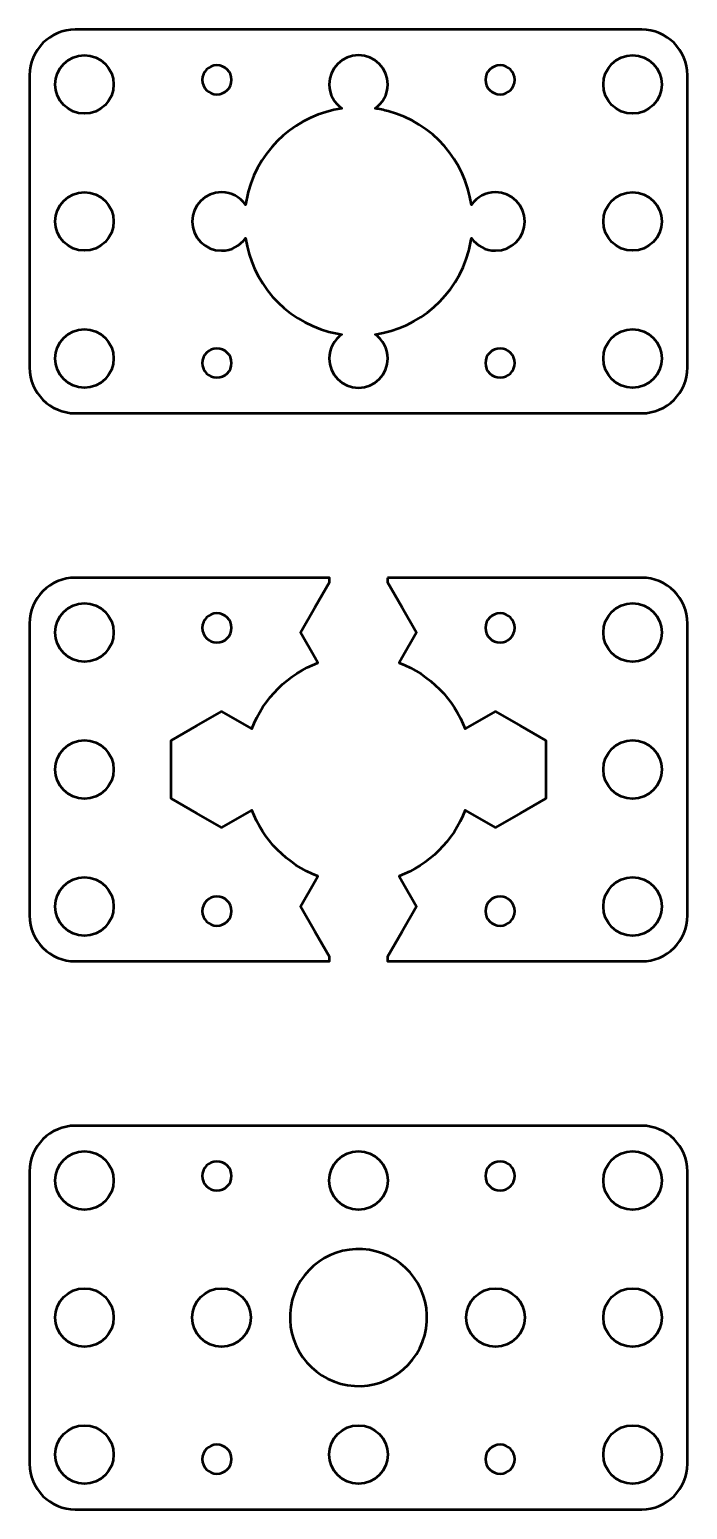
# Model space of a CAD drawing. Header units: centimetres. Extents: x -244.6 to -237.4, y -270.1 to -253.9.
import ezdxf

# ---------------------------------------------------------------- set-up
doc = ezdxf.new("R2010")
doc.units = ezdxf.units.CM
doc.header["$MEASUREMENT"] = 0
doc.layers.add('Layer 1', color=7, linetype='Continuous')

msp = doc.modelspace()

# ---------------------------------------------------------------- linework, layer by layer
at = {"layer": 'Layer 1', "lineweight": 53}
for centre in [(-244, -254.5), (-238, -254.5), (-244, -256), (-238, -256), (-244, -257.5), (-238, -257.5), (-244, -260.5), (-238, -260.5), (-244, -262), (-238, -262), (-244, -263.5), (-238, -263.5), (-244, -266.5), (-241, -266.5), (-238, -266.5), (-244, -268), (-242.5, -268), (-239.5, -268), (-238, -268), (-244, -269.5), (-241, -269.5), (-238, -269.5)]:
    msp.add_ellipse(centre, major_axis=(0, 0.32), ratio=1, dxfattribs=at)
for points, knots in [([(-244.6, -254.4), (-244.6, -254.1239), (-244.3761, -253.9), (-244.1, -253.9), (-244.1, -253.9), (-244.1, -253.9), (-237.9, -253.9), (-237.9, -253.9), (-237.9, -253.9), (-237.6239, -253.9), (-237.4, -254.1239), (-237.4, -254.4), (-237.4, -254.4), (-237.4, -254.4), (-237.4, -257.6), (-237.4, -257.6), (-237.4, -257.6), (-237.4, -257.8761), (-237.6239, -258.1), (-237.9, -258.1), (-237.9, -258.1), (-237.9, -258.1), (-244.1, -258.1), (-244.1, -258.1), (-244.1, -258.1), (-244.3761, -258.1), (-244.6, -257.8761), (-244.6, -257.6), (-244.6, -257.6), (-244.6, -257.6), (-244.6, -254.4), (-244.6, -254.4)], [0, 0, 0, 0, 0.125, 0.125, 0.125, 0.125, 0.25, 0.25, 0.25, 0.25, 0.375, 0.375, 0.375, 0.375, 0.5, 0.5, 0.5, 0.5, 0.625, 0.625, 0.625, 0.625, 0.75, 0.75, 0.75, 0.75, 0.875, 0.875, 0.875, 0.875, 1, 1, 1, 1]), ([(-240.67654, -254.79282), (-240.18007, -254.92585), (-239.8339, -255.34005), (-239.76334, -255.81821), (-239.76334, -255.81821), (-239.70558, -255.73472), (-239.60918, -255.68), (-239.5, -255.68), (-239.5, -255.68), (-239.3233, -255.68), (-239.18, -255.8233), (-239.18, -256), (-239.18, -256), (-239.18, -256.1767), (-239.3233, -256.32), (-239.5, -256.32), (-239.5, -256.32), (-239.60927, -256.32), (-239.70575, -256.26519), (-239.76349, -256.18157), (-239.76349, -256.18157), (-239.77049, -256.22885), (-239.78016, -256.27621), (-239.79283, -256.32348), (-239.79283, -256.32348), (-239.92586, -256.81994), (-240.34005, -257.16609), (-240.81819, -257.23668), (-240.81819, -257.23668), (-240.73472, -257.29443), (-240.68, -257.39083), (-240.68, -257.5), (-240.68, -257.5), (-240.68, -257.6767), (-240.8233, -257.82), (-241, -257.82), (-241, -257.82), (-241.1767, -257.82), (-241.32, -257.6767), (-241.32, -257.5), (-241.32, -257.5), (-241.32, -257.39074), (-241.26519, -257.29426), (-241.18159, -257.23653), (-241.18159, -257.23653), (-241.22885, -257.22954), (-241.27621, -257.21985), (-241.32347, -257.20719), (-241.32347, -257.20719), (-241.81995, -257.07416), (-242.16612, -256.65996), (-242.23669, -256.18183), (-242.23669, -256.18183), (-242.29445, -256.2653), (-242.39084, -256.32), (-242.5, -256.32), (-242.5, -256.32), (-242.6767, -256.32), (-242.82, -256.1767), (-242.82, -256), (-242.82, -256), (-242.82, -255.8233), (-242.6767, -255.68), (-242.5, -255.68), (-242.5, -255.68), (-242.39074, -255.68), (-242.29427, -255.7348), (-242.23653, -255.8184), (-242.23653, -255.8184), (-242.22954, -255.77114), (-242.21986, -255.7238), (-242.2072, -255.67655), (-242.2072, -255.67655), (-242.07417, -255.18006), (-241.65995, -254.83388), (-241.1818, -254.76333), (-241.1818, -254.76333), (-241.26528, -254.70557), (-241.32, -254.60917), (-241.32, -254.5), (-241.32, -254.5), (-241.32, -254.3233), (-241.1767, -254.18), (-241, -254.18), (-241, -254.18), (-240.8233, -254.18), (-240.68, -254.3233), (-240.68, -254.5), (-240.68, -254.5), (-240.68, -254.60927), (-240.73481, -254.70575), (-240.81842, -254.76348), (-240.81842, -254.76348), (-240.77115, -254.77048), (-240.7238, -254.78016), (-240.67654, -254.79282)], [0, 0, 0, 0, 0.04166667, 0.04166667, 0.04166667, 0.04166667, 0.08333333, 0.08333333, 0.08333333, 0.08333333, 0.125, 0.125, 0.125, 0.125, 0.16666667, 0.16666667, 0.16666667, 0.16666667, 0.20833333, 0.20833333, 0.20833333, 0.20833333, 0.25, 0.25, 0.25, 0.25, 0.29166667, 0.29166667, 0.29166667, 0.29166667, 0.33333333, 0.33333333, 0.33333333, 0.33333333, 0.375, 0.375, 0.375, 0.375, 0.41666667, 0.41666667, 0.41666667, 0.41666667, 0.45833333, 0.45833333, 0.45833333, 0.45833333, 0.5, 0.5, 0.5, 0.5, 0.54166667, 0.54166667, 0.54166667, 0.54166667, 0.58333333, 0.58333333, 0.58333333, 0.58333333, 0.625, 0.625, 0.625, 0.625, 0.66666667, 0.66666667, 0.66666667, 0.66666667, 0.70833333, 0.70833333, 0.70833333, 0.70833333, 0.75, 0.75, 0.75, 0.75, 0.79166667, 0.79166667, 0.79166667, 0.79166667, 0.83333333, 0.83333333, 0.83333333, 0.83333333, 0.875, 0.875, 0.875, 0.875, 0.91666667, 0.91666667, 0.91666667, 0.91666667, 0.95833333, 0.95833333, 0.95833333, 0.95833333, 1, 1, 1, 1]), ([(-242.54996, -254.29008), (-242.46162, -254.29008), (-242.38999, -254.36172), (-242.38999, -254.45005), (-242.38999, -254.45005), (-242.38999, -254.53839), (-242.46163, -254.61003), (-242.54996, -254.61003), (-242.54996, -254.61003), (-242.6383, -254.61003), (-242.70993, -254.53839), (-242.70993, -254.45005), (-242.70993, -254.45005), (-242.70993, -254.36172), (-242.6383, -254.29008), (-242.54996, -254.29008)], [0, 0, 0, 0, 0.25, 0.25, 0.25, 0.25, 0.5, 0.5, 0.5, 0.5, 0.75, 0.75, 0.75, 0.75, 1, 1, 1, 1]), ([(-239.45001, -254.29011), (-239.36167, -254.29011), (-239.29004, -254.36174), (-239.29004, -254.45008), (-239.29004, -254.45008), (-239.29004, -254.53841), (-239.36167, -254.61005), (-239.45001, -254.61005), (-239.45001, -254.61005), (-239.53835, -254.61005), (-239.60998, -254.53841), (-239.60998, -254.45008), (-239.60998, -254.45008), (-239.60998, -254.36174), (-239.53834, -254.29011), (-239.45001, -254.29011)], [0, 0, 0, 0, 0.25, 0.25, 0.25, 0.25, 0.5, 0.5, 0.5, 0.5, 0.75, 0.75, 0.75, 0.75, 1, 1, 1, 1]), ([(-242.54998, -257.39009), (-242.46165, -257.39009), (-242.39001, -257.46172), (-242.39001, -257.55006), (-242.39001, -257.55006), (-242.39001, -257.63839), (-242.46165, -257.71002), (-242.54998, -257.71002), (-242.54998, -257.71002), (-242.63832, -257.71002), (-242.70995, -257.63839), (-242.70995, -257.55005), (-242.70995, -257.55005), (-242.70995, -257.46172), (-242.63832, -257.39009), (-242.54998, -257.39009)], [0, 0, 0, 0, 0.25, 0.25, 0.25, 0.25, 0.5, 0.5, 0.5, 0.5, 0.75, 0.75, 0.75, 0.75, 1, 1, 1, 1]), ([(-239.44998, -257.3901), (-239.36164, -257.3901), (-239.29001, -257.46174), (-239.29001, -257.55008), (-239.29001, -257.55008), (-239.29002, -257.63841), (-239.36165, -257.71005), (-239.44998, -257.71005), (-239.44998, -257.71005), (-239.53832, -257.71005), (-239.60995, -257.63842), (-239.60995, -257.55008), (-239.60995, -257.55008), (-239.60995, -257.46174), (-239.53832, -257.3901), (-239.44998, -257.3901)], [0, 0, 0, 0, 0.25, 0.25, 0.25, 0.25, 0.5, 0.5, 0.5, 0.5, 0.75, 0.75, 0.75, 0.75, 1, 1, 1, 1]), ([(-244.6, -260.4), (-244.6, -260.1239), (-244.3761, -259.9), (-244.1, -259.9), (-244.1, -259.9), (-244.1, -259.9), (-241.31754, -259.9), (-241.31754, -259.9), (-241.31754, -259.9), (-241.31754, -259.9), (-241.31754, -259.95), (-241.31754, -259.95), (-241.31754, -259.95), (-241.31754, -259.95), (-241.47631, -260.225), (-241.47631, -260.225), (-241.47631, -260.225), (-241.47631, -260.225), (-241.63508, -260.5), (-241.63508, -260.5), (-241.63508, -260.5), (-241.63508, -260.5), (-241.47631, -260.775), (-241.47631, -260.775), (-241.47631, -260.775), (-241.47631, -260.775), (-241.44363, -260.8316), (-241.44363, -260.8316), (-241.44363, -260.8316), (-241.76898, -260.95547), (-242.03863, -261.21322), (-242.16846, -261.55633), (-242.16846, -261.55633), (-242.16846, -261.55633), (-242.225, -261.52369), (-242.225, -261.52369), (-242.225, -261.52369), (-242.225, -261.52369), (-242.5, -261.36492), (-242.5, -261.36492), (-242.5, -261.36492), (-242.5, -261.36492), (-242.775, -261.52369), (-242.775, -261.52369), (-242.775, -261.52369), (-242.775, -261.52369), (-243.05, -261.68246), (-243.05, -261.68246), (-243.05, -261.68246), (-243.05, -261.68246), (-243.05, -262), (-243.05, -262), (-243.05, -262), (-243.05, -262), (-243.05, -262.31754), (-243.05, -262.31754), (-243.05, -262.31754), (-243.05, -262.31754), (-242.775, -262.47631), (-242.775, -262.47631), (-242.775, -262.47631), (-242.775, -262.47631), (-242.5, -262.63508), (-242.5, -262.63508), (-242.5, -262.63508), (-242.5, -262.63508), (-242.225, -262.47631), (-242.225, -262.47631), (-242.225, -262.47631), (-242.225, -262.47631), (-242.16836, -262.44361), (-242.16836, -262.44361), (-242.16836, -262.44361), (-242.0445, -262.76897), (-241.78675, -263.03861), (-241.44365, -263.16844), (-241.44365, -263.16844), (-241.44365, -263.16844), (-241.47631, -263.225), (-241.47631, -263.225), (-241.47631, -263.225), (-241.47631, -263.225), (-241.63508, -263.5), (-241.63508, -263.5), (-241.63508, -263.5), (-241.63508, -263.5), (-241.47631, -263.775), (-241.47631, -263.775), (-241.47631, -263.775), (-241.47631, -263.775), (-241.31754, -264.05), (-241.31754, -264.05), (-241.31754, -264.05), (-241.31754, -264.05), (-241.31754, -264.1), (-241.31754, -264.1), (-241.31754, -264.1), (-241.31754, -264.1), (-244.1, -264.1), (-244.1, -264.1), (-244.1, -264.1), (-244.3761, -264.1), (-244.6, -263.8761), (-244.6, -263.6), (-244.6, -263.6), (-244.6, -263.6), (-244.6, -260.4), (-244.6, -260.4)], [0, 0, 0, 0, 0.03703704, 0.03703704, 0.03703704, 0.03703704, 0.07407407, 0.07407407, 0.07407407, 0.07407407, 0.11111111, 0.11111111, 0.11111111, 0.11111111, 0.14814815, 0.14814815, 0.14814815, 0.14814815, 0.18518519, 0.18518519, 0.18518519, 0.18518519, 0.22222222, 0.22222222, 0.22222222, 0.22222222, 0.25925926, 0.25925926, 0.25925926, 0.25925926, 0.2962963, 0.2962963, 0.2962963, 0.2962963, 0.33333333, 0.33333333, 0.33333333, 0.33333333, 0.37037037, 0.37037037, 0.37037037, 0.37037037, 0.40740741, 0.40740741, 0.40740741, 0.40740741, 0.44444444, 0.44444444, 0.44444444, 0.44444444, 0.48148148, 0.48148148, 0.48148148, 0.48148148, 0.51851852, 0.51851852, 0.51851852, 0.51851852, 0.55555556, 0.55555556, 0.55555556, 0.55555556, 0.59259259, 0.59259259, 0.59259259, 0.59259259, 0.62962963, 0.62962963, 0.62962963, 0.62962963, 0.66666667, 0.66666667, 0.66666667, 0.66666667, 0.7037037, 0.7037037, 0.7037037, 0.7037037, 0.74074074, 0.74074074, 0.74074074, 0.74074074, 0.77777778, 0.77777778, 0.77777778, 0.77777778, 0.81481481, 0.81481481, 0.81481481, 0.81481481, 0.85185185, 0.85185185, 0.85185185, 0.85185185, 0.88888889, 0.88888889, 0.88888889, 0.88888889, 0.92592593, 0.92592593, 0.92592593, 0.92592593, 0.96296296, 0.96296296, 0.96296296, 0.96296296, 1, 1, 1, 1]), ([(-240.68246, -259.9), (-240.68246, -259.9), (-237.9, -259.9), (-237.9, -259.9), (-237.9, -259.9), (-237.6239, -259.9), (-237.4, -260.1239), (-237.4, -260.4), (-237.4, -260.4), (-237.4, -260.4), (-237.4, -263.6), (-237.4, -263.6), (-237.4, -263.6), (-237.4, -263.8761), (-237.6239, -264.1), (-237.9, -264.1), (-237.9, -264.1), (-237.9, -264.1), (-240.68246, -264.1), (-240.68246, -264.1), (-240.68246, -264.1), (-240.68246, -264.1), (-240.68246, -264.05), (-240.68246, -264.05), (-240.68246, -264.05), (-240.68246, -264.05), (-240.52369, -263.775), (-240.52369, -263.775), (-240.52369, -263.775), (-240.52369, -263.775), (-240.36492, -263.5), (-240.36492, -263.5), (-240.36492, -263.5), (-240.36492, -263.5), (-240.52369, -263.225), (-240.52369, -263.225), (-240.52369, -263.225), (-240.52369, -263.225), (-240.55637, -263.1684), (-240.55637, -263.1684), (-240.55637, -263.1684), (-240.23103, -263.04453), (-239.96138, -262.78677), (-239.83156, -262.44366), (-239.83156, -262.44366), (-239.83156, -262.44366), (-239.775, -262.47631), (-239.775, -262.47631), (-239.775, -262.47631), (-239.775, -262.47631), (-239.5, -262.63508), (-239.5, -262.63508), (-239.5, -262.63508), (-239.5, -262.63508), (-239.225, -262.47631), (-239.225, -262.47631), (-239.225, -262.47631), (-239.225, -262.47631), (-238.95, -262.31754), (-238.95, -262.31754), (-238.95, -262.31754), (-238.95, -262.31754), (-238.95, -262), (-238.95, -262), (-238.95, -262), (-238.95, -262), (-238.95, -261.68246), (-238.95, -261.68246), (-238.95, -261.68246), (-238.95, -261.68246), (-239.225, -261.52369), (-239.225, -261.52369), (-239.225, -261.52369), (-239.225, -261.52369), (-239.5, -261.36492), (-239.5, -261.36492), (-239.5, -261.36492), (-239.5, -261.36492), (-239.775, -261.52369), (-239.775, -261.52369), (-239.775, -261.52369), (-239.775, -261.52369), (-239.83167, -261.55641), (-239.83167, -261.55641), (-239.83167, -261.55641), (-239.95553, -261.23105), (-240.21326, -260.9614), (-240.55635, -260.83157), (-240.55635, -260.83157), (-240.55635, -260.83157), (-240.52369, -260.775), (-240.52369, -260.775), (-240.52369, -260.775), (-240.52369, -260.775), (-240.36492, -260.5), (-240.36492, -260.5), (-240.36492, -260.5), (-240.36492, -260.5), (-240.52369, -260.225), (-240.52369, -260.225), (-240.52369, -260.225), (-240.52369, -260.225), (-240.68246, -259.95), (-240.68246, -259.95), (-240.68246, -259.95), (-240.68246, -259.95), (-240.68246, -259.9), (-240.68246, -259.9)], [0, 0, 0, 0, 0.03703704, 0.03703704, 0.03703704, 0.03703704, 0.07407407, 0.07407407, 0.07407407, 0.07407407, 0.11111111, 0.11111111, 0.11111111, 0.11111111, 0.14814815, 0.14814815, 0.14814815, 0.14814815, 0.18518519, 0.18518519, 0.18518519, 0.18518519, 0.22222222, 0.22222222, 0.22222222, 0.22222222, 0.25925926, 0.25925926, 0.25925926, 0.25925926, 0.2962963, 0.2962963, 0.2962963, 0.2962963, 0.33333333, 0.33333333, 0.33333333, 0.33333333, 0.37037037, 0.37037037, 0.37037037, 0.37037037, 0.40740741, 0.40740741, 0.40740741, 0.40740741, 0.44444444, 0.44444444, 0.44444444, 0.44444444, 0.48148148, 0.48148148, 0.48148148, 0.48148148, 0.51851852, 0.51851852, 0.51851852, 0.51851852, 0.55555556, 0.55555556, 0.55555556, 0.55555556, 0.59259259, 0.59259259, 0.59259259, 0.59259259, 0.62962963, 0.62962963, 0.62962963, 0.62962963, 0.66666667, 0.66666667, 0.66666667, 0.66666667, 0.7037037, 0.7037037, 0.7037037, 0.7037037, 0.74074074, 0.74074074, 0.74074074, 0.74074074, 0.77777778, 0.77777778, 0.77777778, 0.77777778, 0.81481481, 0.81481481, 0.81481481, 0.81481481, 0.85185185, 0.85185185, 0.85185185, 0.85185185, 0.88888889, 0.88888889, 0.88888889, 0.88888889, 0.92592593, 0.92592593, 0.92592593, 0.92592593, 0.96296296, 0.96296296, 0.96296296, 0.96296296, 1, 1, 1, 1]), ([(-242.54996, -260.29008), (-242.46162, -260.29008), (-242.38999, -260.36172), (-242.38999, -260.45005), (-242.38999, -260.45005), (-242.38999, -260.53839), (-242.46163, -260.61003), (-242.54996, -260.61003), (-242.54996, -260.61003), (-242.6383, -260.61003), (-242.70993, -260.53839), (-242.70993, -260.45005), (-242.70993, -260.45005), (-242.70993, -260.36172), (-242.6383, -260.29008), (-242.54996, -260.29008)], [0, 0, 0, 0, 0.25, 0.25, 0.25, 0.25, 0.5, 0.5, 0.5, 0.5, 0.75, 0.75, 0.75, 0.75, 1, 1, 1, 1]), ([(-239.45001, -260.29011), (-239.36167, -260.29011), (-239.29004, -260.36174), (-239.29004, -260.45008), (-239.29004, -260.45008), (-239.29004, -260.53841), (-239.36167, -260.61005), (-239.45001, -260.61005), (-239.45001, -260.61005), (-239.53835, -260.61005), (-239.60998, -260.53841), (-239.60998, -260.45008), (-239.60998, -260.45008), (-239.60998, -260.36174), (-239.53834, -260.29011), (-239.45001, -260.29011)], [0, 0, 0, 0, 0.25, 0.25, 0.25, 0.25, 0.5, 0.5, 0.5, 0.5, 0.75, 0.75, 0.75, 0.75, 1, 1, 1, 1]), ([(-242.54998, -263.39009), (-242.46165, -263.39009), (-242.39001, -263.46172), (-242.39001, -263.55006), (-242.39001, -263.55006), (-242.39001, -263.63839), (-242.46165, -263.71002), (-242.54998, -263.71002), (-242.54998, -263.71002), (-242.63832, -263.71002), (-242.70995, -263.63839), (-242.70995, -263.55005), (-242.70995, -263.55005), (-242.70995, -263.46172), (-242.63832, -263.39009), (-242.54998, -263.39009)], [0, 0, 0, 0, 0.25, 0.25, 0.25, 0.25, 0.5, 0.5, 0.5, 0.5, 0.75, 0.75, 0.75, 0.75, 1, 1, 1, 1]), ([(-239.44998, -263.3901), (-239.36164, -263.3901), (-239.29001, -263.46174), (-239.29001, -263.55008), (-239.29001, -263.55008), (-239.29002, -263.63841), (-239.36165, -263.71005), (-239.44998, -263.71005), (-239.44998, -263.71005), (-239.53832, -263.71005), (-239.60995, -263.63842), (-239.60995, -263.55008), (-239.60995, -263.55008), (-239.60995, -263.46174), (-239.53832, -263.3901), (-239.44998, -263.3901)], [0, 0, 0, 0, 0.25, 0.25, 0.25, 0.25, 0.5, 0.5, 0.5, 0.5, 0.75, 0.75, 0.75, 0.75, 1, 1, 1, 1]), ([(-244.6, -266.4), (-244.6, -266.1239), (-244.3761, -265.9), (-244.1, -265.9), (-244.1, -265.9), (-244.1, -265.9), (-237.9, -265.9), (-237.9, -265.9), (-237.9, -265.9), (-237.6239, -265.9), (-237.4, -266.1239), (-237.4, -266.4), (-237.4, -266.4), (-237.4, -266.4), (-237.4, -269.6), (-237.4, -269.6), (-237.4, -269.6), (-237.4, -269.8761), (-237.6239, -270.1), (-237.9, -270.1), (-237.9, -270.1), (-237.9, -270.1), (-244.1, -270.1), (-244.1, -270.1), (-244.1, -270.1), (-244.3761, -270.1), (-244.6, -269.8761), (-244.6, -269.6), (-244.6, -269.6), (-244.6, -269.6), (-244.6, -266.4), (-244.6, -266.4)], [0, 0, 0, 0, 0.125, 0.125, 0.125, 0.125, 0.25, 0.25, 0.25, 0.25, 0.375, 0.375, 0.375, 0.375, 0.5, 0.5, 0.5, 0.5, 0.625, 0.625, 0.625, 0.625, 0.75, 0.75, 0.75, 0.75, 0.875, 0.875, 0.875, 0.875, 1, 1, 1, 1]), ([(-242.54996, -266.29008), (-242.46162, -266.29008), (-242.38999, -266.36172), (-242.38999, -266.45005), (-242.38999, -266.45005), (-242.38999, -266.53839), (-242.46163, -266.61003), (-242.54996, -266.61003), (-242.54996, -266.61003), (-242.6383, -266.61003), (-242.70993, -266.53839), (-242.70993, -266.45005), (-242.70993, -266.45005), (-242.70993, -266.36172), (-242.6383, -266.29008), (-242.54996, -266.29008)], [0, 0, 0, 0, 0.25, 0.25, 0.25, 0.25, 0.5, 0.5, 0.5, 0.5, 0.75, 0.75, 0.75, 0.75, 1, 1, 1, 1]), ([(-239.45001, -266.29011), (-239.36167, -266.29011), (-239.29004, -266.36174), (-239.29004, -266.45008), (-239.29004, -266.45008), (-239.29004, -266.53841), (-239.36167, -266.61005), (-239.45001, -266.61005), (-239.45001, -266.61005), (-239.53835, -266.61005), (-239.60998, -266.53841), (-239.60998, -266.45008), (-239.60998, -266.45008), (-239.60998, -266.36174), (-239.53834, -266.29011), (-239.45001, -266.29011)], [0, 0, 0, 0, 0.25, 0.25, 0.25, 0.25, 0.5, 0.5, 0.5, 0.5, 0.75, 0.75, 0.75, 0.75, 1, 1, 1, 1]), ([(-240.80593, -267.27569), (-240.40598, -267.38286), (-240.16853, -267.79413), (-240.2757, -268.19409), (-240.2757, -268.19409), (-240.38287, -268.59404), (-240.79414, -268.83149), (-241.19409, -268.72432), (-241.19409, -268.72432), (-241.59405, -268.61715), (-241.83149, -268.20588), (-241.72433, -267.80593), (-241.72433, -267.80593), (-241.61716, -267.40597), (-241.20589, -267.16852), (-240.80593, -267.27569)], [0, 0, 0, 0, 0.25, 0.25, 0.25, 0.25, 0.5, 0.5, 0.5, 0.5, 0.75, 0.75, 0.75, 0.75, 1, 1, 1, 1]), ([(-242.54998, -269.39009), (-242.46165, -269.39009), (-242.39001, -269.46172), (-242.39001, -269.55006), (-242.39001, -269.55006), (-242.39001, -269.63839), (-242.46165, -269.71002), (-242.54998, -269.71002), (-242.54998, -269.71002), (-242.63832, -269.71002), (-242.70995, -269.63839), (-242.70995, -269.55005), (-242.70995, -269.55005), (-242.70995, -269.46172), (-242.63832, -269.39009), (-242.54998, -269.39009)], [0, 0, 0, 0, 0.25, 0.25, 0.25, 0.25, 0.5, 0.5, 0.5, 0.5, 0.75, 0.75, 0.75, 0.75, 1, 1, 1, 1]), ([(-239.44998, -269.3901), (-239.36164, -269.3901), (-239.29001, -269.46174), (-239.29001, -269.55008), (-239.29001, -269.55008), (-239.29002, -269.63841), (-239.36165, -269.71005), (-239.44998, -269.71005), (-239.44998, -269.71005), (-239.53832, -269.71005), (-239.60995, -269.63842), (-239.60995, -269.55008), (-239.60995, -269.55008), (-239.60995, -269.46174), (-239.53832, -269.3901), (-239.44998, -269.3901)], [0, 0, 0, 0, 0.25, 0.25, 0.25, 0.25, 0.5, 0.5, 0.5, 0.5, 0.75, 0.75, 0.75, 0.75, 1, 1, 1, 1])]:
    msp.add_open_spline(points, degree=3, knots=knots, dxfattribs=at)

doc.saveas('drawing.dxf')
